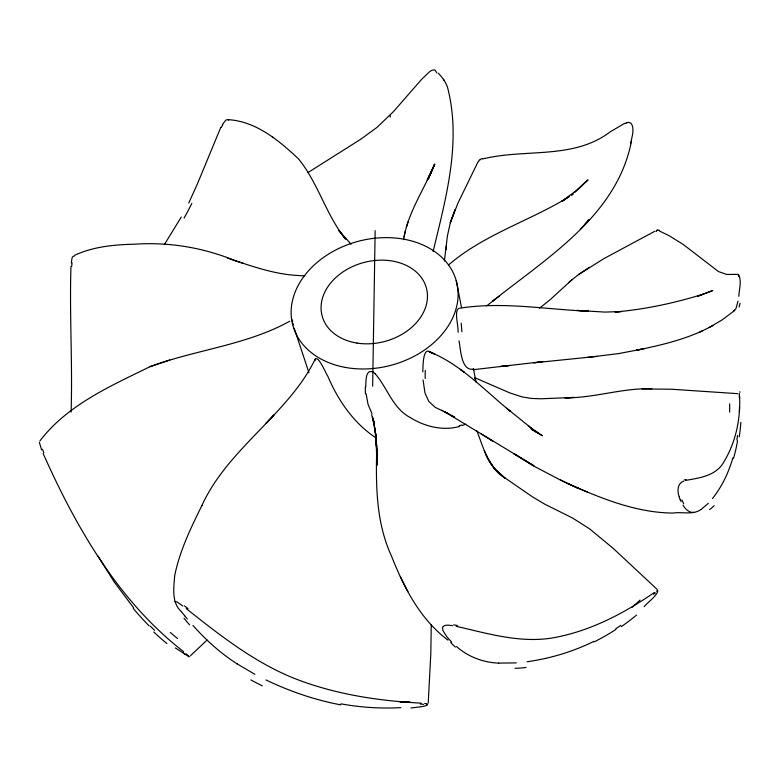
<?xml version="1.0" encoding="UTF-8"?>
<svg xmlns="http://www.w3.org/2000/svg" width="779" height="779" viewBox="0 0 779 779"><rect width="100%" height="100%" fill="white"/><g stroke="black" fill="none" stroke-linecap="round" stroke-linejoin="round"><path stroke-width="1.17" d="M365.76 386.812C366.003 382.138 365.244 368.934 372.79 371.924M739.485 407.057L739.417 412.159M422.831 371.953C423.046 367.084 422.598 343.442 431.956 353.617M475.94 382.158L473.515 368.788M372.654 386.15L375.157 230.652M428.236 702.989L430.826 653.211L431.254 624.816M70.967 266.418C69.419 314.93 72.661 363.491 71.084 412.033M314.979 360.648C317.15 351.981 326.44 374.884 327.657 375.906C337.989 400.211 353.423 422.939 375.751 437.71M444.381 261.092L447.38 236.115L450.379 222.502L457.964 203.085L478.033 161.798M446.026 249.699L446.357 246.086M71.308 262.825C71.911 260.712 71.405 255.473 74.443 256.057M738.804 296.341C739.154 289.34 741.842 281.423 738.726 274.812M737.557 435.422L736.856 440.057M403.61 239.64C407.378 214.848 421.507 193.552 431.585 171.088L427.252 180.056L429.2 175.976M738.015 301.103L735.951 308.63L733.429 311.084M404.087 236.933L404.613 234.557M404.866 233.34L405.392 230.954M631.448 141.213C617.085 215.501 547.238 257.576 492.484 301.259L499.651 295.893M433.105 251.51C445.831 198.343 461.723 142.031 447.565 87.491C445.792 81.99 442.248 77.287 438.265 73.177M630.523 143.579L631.263 140.726A157.358 76.819 55 0 0 632.032 136.89C633.356 132.323 634.31 120.355 626.589 122.692M450.311 222.726L455.102 209.697L450.379 222.502M732.873 457.838C728.647 472.483 722.016 486.563 712.493 498.521M406.326 227.371L408.079 221.752M428.547 178.849L434.575 164.213L430.699 173.25M433.27 167.261L430.495 173.444L434.75 164.155L428.791 176.823M188.742 203.027L197.175 184.457L220.788 127.376M201.732 505.863L201.965 505.386C218.247 469.688 247.79 443.28 273.945 415.003L265.834 423.63C284.549 403.902 303.489 383.648 315.281 358.827M201.965 505.386C190.826 527.889 179.676 550.938 174.681 575.72C173.834 587.843 171.292 602.391 181.273 611.593M181.254 217.078L164.33 244.635M222.366 124.533L225.881 120.102L227.536 119.567L228.627 120.239M39.846 441.031C67.101 405.08 110.414 386.111 149.899 366.724C195.86 349.644 246.349 345.224 289.759 321.221M174.739 601.592L176.784 601.807L182.861 606.033M580.452 229.299L589.06 219.639L585.224 223.914M308.085 172.519L360.901 139.139L377.026 127.357L393.385 111.689L421.517 79.487L429.404 71.882A18.453 13.886 14.7 0 1 432.072 70.246L434.458 69.896A1.685 1.246 13.5 0 1 435.12 70.159L436.824 72.905M708.286 503.312L701.051 509.524M571.63 195.461L573.363 193.815M575.087 192.17L588.038 179.861L575.671 191.011L561.922 201.303L569.322 196.464L561.922 201.303M190.446 655.733L207.097 640.026M644.145 606.607C647.962 602.177 657.495 595.351 657.856 590.57A8.705 2.756 -52.2 0 0 657.359 590.794M448.529 264.977C482.776 235.404 527.101 221.752 565.564 198.927M571.786 279.904L578.651 274.5M568.602 282.66L571.952 279.749L550.354 299.545L539.545 308.163M734.811 310.402L722.133 319.896L709.056 327.56M495.415 299.058L486.787 305.806M620.805 625.391L615.653 628.887M589.343 267.265L578.456 274.646L604.027 258.54L655.022 231.178M610.658 131.563L624.739 123.325M654.36 592.488C622.849 614.164 587.872 632.363 549.77 638.361C518.006 642.724 486.807 633.327 456.182 626.287M609.996 131.992C573.169 159.89 524.871 148.4 482.649 158.965M701.022 509.544C692.823 515.25 681.985 511.579 672.793 513.069C636.092 512.699 601.3 498.453 568.242 483.759L578.826 488.53L562.681 481.237L532.388 465.336L513.721 453.592L533.966 465.803L444.975 411.984L454.595 417.184L444.975 411.984M656.463 591.222L657.388 590.745M644.36 348.69L636.404 350.229C658.985 345.633 681.771 340.374 702.765 330.656M698.87 332.594L712.902 325.641M593.949 641.351C572.945 651.702 550.217 658.498 527.042 661.77M465.784 424.136L462.375 425.519M683.748 481.091C677.331 483.233 677.068 491.442 679.239 496.866M480.429 159.685L479.455 160.114A6.836 4.645 19.4 0 0 478.968 160.386L478.647 161.623M74.726 255.22C93.441 246.592 114.201 244.674 134.553 244.207C169.024 241.87 203.28 247.556 235.219 260.692M697.76 296.234L712.834 290.499L697.711 296.254M149.899 366.724L169.832 360.025M703.135 294.18C674.497 303.099 644.924 309.399 615.02 312.009L621.36 311.551L604.864 312.087L576.986 310.412L588.525 311.22C545.436 309.438 501.88 301.288 458.841 308.377M685.501 480.439C699.639 477.897 716.31 475.911 723.964 461.743C735.814 442.17 740.673 418.751 739.602 396.005M459.629 426.415C443.066 431.138 424.935 426.639 410.582 417.748C392.782 408.537 387.611 388.146 375.332 373.949M641.185 349.294L618.594 353.598L587.687 357.376M459.016 340.842C460.681 349.002 461.129 371.583 473.564 369.032M473.077 369.723L543.031 361.583M533.605 362.917L540.675 361.914M597.026 356.402L535.28 362.663M500.137 366.539L509.817 365.448L501.705 366.354M410.923 708.023C412.198 707.595 431.157 706.407 426.96 703.865M516.263 662.9L498.784 663.114M642.013 388.935L671.488 389.227L737.781 393.677M693.69 512.426C688.889 512.845 685.316 508.979 683.047 505.201M651.828 388.731L651.663 388.731C622.372 387.932 594.202 398.04 564.941 397.884L574.172 397.417L540.821 398.79L531.434 398.439L522.349 396.978L509.651 392.85L475.044 377.815M304.735 275.922L295.426 275.328C274.773 273.877 255.025 267.294 235.521 260.79M498.706 663.114C483.262 662.549 468.062 656.824 456.504 646.502M656.97 230.36L657.71 230.477M421.225 703.135C376.958 700.808 332.458 693.943 291.229 677.136C252.386 660.865 219.006 634.573 186.249 608.623M228.675 119.693C256.466 121.514 279.096 140.746 298.561 158.897C317.968 182.861 325.865 214.157 345.019 238.442M424.633 703.476L426.171 703.7M452.55 625.654C449.279 625.43 444.731 623.989 442.53 627.192L442.842 630.357L446.659 636.511A210.525 102.429 -17.8 0 0 449.395 639.647L451.645 642.023M340.744 704.859C314.833 699.98 289.71 691.324 265.951 679.95M292.505 319.935L292.534 322.048M441.635 410.221L442.803 410.591M227.546 258.141L243.262 263.37M659.385 230.974L669.502 235.92L683.495 244.655L718.491 271.579L726.632 274.461L738.19 274.383M576.46 487.576L587.2 491.909M430.495 352.157L434.935 354.221L428.966 351.563C460.788 364.299 484.519 390.279 510.547 411.487L506.691 408.177M39.369 442.404L41.56 449.765M447.428 413.298L435.179 407.31L428.742 401.351L425.003 393.035L423.036 379.899M559.984 479.601L570.793 485.044M254.908 674.332L237.313 663.981M532.096 429.55L539.087 433.582L532.836 429.959M531.229 429.093L542.359 435.734L530.781 427.72L508.492 409.705M490.449 439.648L492.727 441.05L481.451 434.078M272.407 137.182L273.001 137.571M237.235 663.932C220.681 653.377 205.997 640.114 192.978 625.449M175.314 647.924L189.229 656.872L188.119 655.538M460.262 369.275L464.255 372.284L460.925 369.772M528.328 425.831L532.447 429.054L530.781 427.72M183.581 651.672C118.33 601.028 76.245 527.734 43.108 453.446M186.239 653.893L187.466 654.954A8.442 1.519 39.8 0 1 188.06 655.538M447.964 640.114C420.115 619.237 403.95 587.57 391.418 555.914C375.975 522.349 375.829 485.151 376.734 448.996L376.958 465.306L375.916 434.098L377.387 459.24L376.325 444.488M657.369 589.576L613.229 548.406L589.567 528.824L572.37 517.908L544.959 504.276L532.719 497.021L504.626 477.663L494.49 468.637L505.045 478.218C488.316 467.721 483.555 448.013 476.884 430.845M351.115 244.246L338.699 230.321L342.185 234.791M154.593 630.328L150.308 626.15M187.33 618.984L184.604 615.731M133.618 607.824L114.367 582.205L98.076 556.128M458.12 308.903C454.361 312.038 458.5 326.265 458.091 332.282M343.052 235.92L345.759 239.396M444.03 80.247L443.397 79.322M474.771 378.039L475.735 380.249M372.031 413.698L368.077 404.515L366.101 393.736M407.884 591.689L400.328 576.616M656.346 231.538L656.6 230.37A7.303 3.155 57.8 0 1 656.96 230.35M485.882 454.284L489.689 461.928L494.811 469.007L487.673 458.354L484.265 450.583M681.119 501.647L680.242 499.651M308.951 372.742L294.209 328.241M371.602 414.72L374.008 422.793L372.401 416.853L375.634 433.942L373.355 418.722M293.264 324.94L292.777 323.081M389.938 115.282L390.328 117.054M456.202 280.528L461.519 307.51M376.656 446.357L374.689 427.671M376.666 446.484L376.033 440.739L376.802 451.207M739.485 394.573L739.349 393.775L739.368 397.67M43.858 452.677A59.418 12.26 67.9 0 1 42.426 449.279M183.445 652.88A38.113 2.902 39.9 0 1 185.412 654.526M177.515 638.468A206.61 127.503 63.3 0 1 170.25 632.412M166.891 643.512A235.696 168.634 72.3 0 1 153.804 632.012M149.091 625.839A217.468 140.473 67 0 1 133.267 608.418M184.467 605.877A65.465 13.233 34.6 0 1 188.109 608.701M420.378 704.08A40.235 13.048 -1.5 0 1 423.601 704.362M426.132 703.729A8.89 3.71 -4.2 0 1 426.921 703.885M409.735 701.606A190.134 156.521 6.2 0 1 400.202 702.278M400.883 707.634A235.433 216.221 12.6 0 1 340.92 703.836M262.328 685.841A216.679 165.031 17.9 0 1 250.857 679.921M189.609 624.836A289.895 100.715 28.5 0 1 184 618.292M184.72 615.761A212.005 65.251 31.5 0 1 181.38 611.632M453.69 624.836A68.951 28.716 -9.8 0 1 457.341 625.537M653.445 594.289A39.593 9.932 -47.2 0 1 655.499 592.926M640.056 600.054A212.209 167.582 -68.5 0 1 632.159 607.25M636.521 615.098A240.964 208.753 -80.1 0 1 621.389 626.569M615.887 629.451A222.989 183.825 -71.3 0 1 594.095 641.886M526.068 667.525A215.033 161.078 -51.8 0 1 515.046 668.333M455.442 647.086A282.417 140.191 -22.1 0 1 450.72 642.519M684.371 479.932A67.267 18.063 -56.6 0 1 686.026 479.504M739.777 391.779A36.681 3.165 -84.5 0 1 740.021 392.285M729.67 403.804A200.544 87.638 71.9 0 1 729.641 412.13M740.858 422.315A229.542 124.806 63.7 0 1 739.222 436.863M737.538 440.807A211.031 101.854 69.5 0 1 733.438 458.568M714.207 505.698A201.644 82.525 83.8 0 1 709.601 509.573M683.728 503.847A254.645 69.146 -66.8 0 1 681.985 499.982M680.213 499.699A192.91 55.134 -63.6 0 1 679.21 496.924M738.2 275.435A61.726 7.994 87.9 0 1 738.726 276.321M657.544 229.932A33.4 15.551 63.3 0 1 659.219 230.331M740.079 303.177A224.274 28.94 81.9 0 1 739.067 307.014M624.816 123.462A55.913 29.32 56.1 0 1 626.696 122.907M480.156 159.354A31.209 22.425 25 0 1 482.386 158.585M221.275 127.503A51.677 39.817 -37.8 0 1 222.843 124.698M191.838 203.358A131.885 68.484 -55.9 0 1 184.068 218.032M71.717 266.33A54.228 31.111 -80.4 0 1 72.048 262.835M365.429 393.746A243.34 137.922 0.1 0 1 365.37 386.803M461.83 424.983A126.266 58.922 34.4 0 1 459.026 425.811M372.839 371.904A19.037 10.984 3.7 0 1 375.293 373.959M425.217 378.487A227.536 115.311 -48.3 0 1 425.276 370.483M461.918 331.776A214.098 43.497 -84.5 0 1 461.207 323.246M345.389 367.425A84.707 64.121 -14.9 0 0 456.971 283.556A84.707 64.121 -14.9 0 0 321.484 258.93A84.707 64.121 -14.9 0 0 345.389 367.425M357.006 343.072A53.985 40.849 -14.9 0 0 426.483 288.327A53.985 40.849 -14.9 0 0 339.303 274.578A53.985 40.849 -14.9 0 0 357.006 343.072"/></g></svg>
